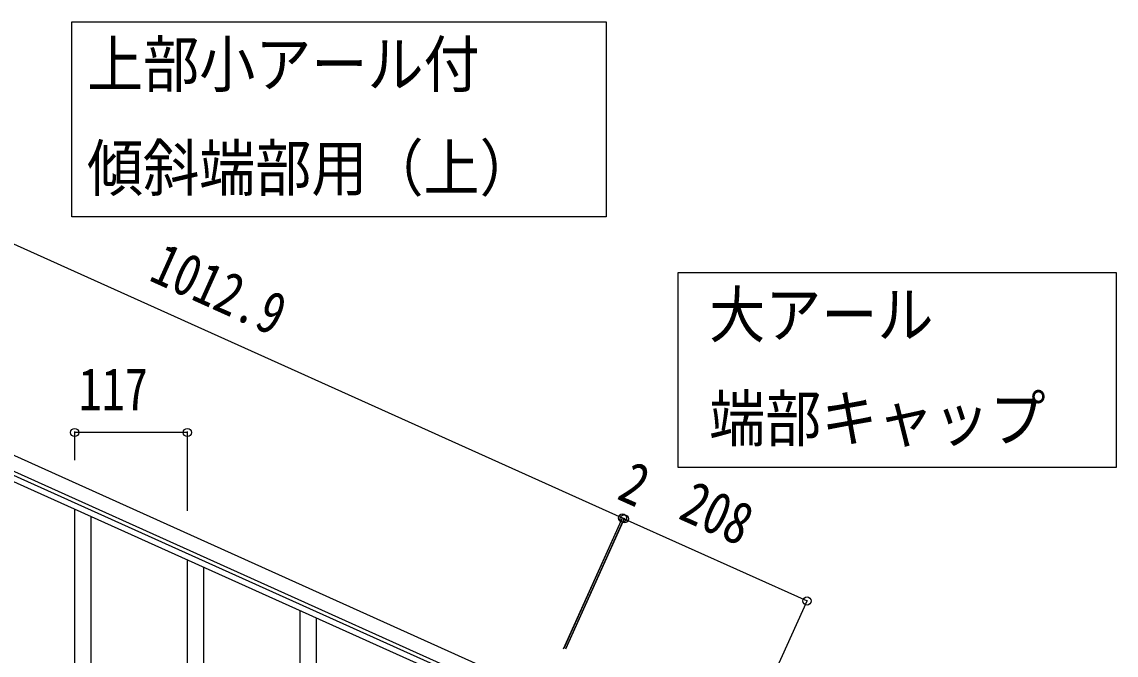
# Model space of a CAD drawing. Units: millimetres, scale not verified. Extents: x -4015 to 4015, y -2862 to 2860.
# Drawn here: x 758 to 1894, y -954 to -296 of the extents above; entities that cross this region are included whole.
import ezdxf
from ezdxf.enums import TextEntityAlignment as Align

# ---------------------------------------------------------------- set-up
doc = ezdxf.new("R2010")
doc.units = ezdxf.units.MM
doc.header["$LTSCALE"] = 10
doc.layers.add('0-3_YKK_A1', color=4, linetype='Continuous')
doc.layers.add('0-4_YKK_D', color=6, linetype='Continuous')
doc.styles.add('ＭＳ ゴシック', font='')
doc.styles.get('ＭＳ ゴシック').set_extended_font_data('MS Gothic')

msp = doc.modelspace()

# ---------------------------------------------------------------- linework, layer by layer
at = {"layer": '0-3_YKK_A1'}
for p, q in [((450.01, -611.75), (1299.27, -993.96)), ((443.85, -625.43), (1293.11, -1007.64)), ((1244.32, -996.65), (535.53, -677.65)), ((1246.79, -991.17), (537.99, -672.18)), ((812.69, -1043.67), (812.69, -802.35)), ((829.69, -1010.76), (829.69, -810)), ((929.69, -1096.33), (929.69, -855.01)), ((946.69, -1063.42), (946.69, -862.66)), ((1046.69, -1148.98), (1046.69, -907.66)), ((1063.69, -1116.07), (1063.69, -915.31))]:
    msp.add_line(p, q, dxfattribs=at)
for points in [[(1364.21, -296.47), (1364.21, -499.01), (809.65, -499.01), (809.65, -296.47)], [(1893.66, -556.53), (1893.66, -759.08), (1439.1, -759.08), (1439.1, -556.53)]]:
    msp.add_lwpolyline(points, close=True, dxfattribs=at)
at = {"layer": '0-4_YKK_D'}
for p, q in [((1381.36, -811.54), (457.69, -395.85)), ((812.69, -751.39), (812.69, -721.82)), ((929.69, -722.82), (812.69, -722.82)), ((929.69, -804.04), (929.69, -721.82)), ((1320.21, -947.42), (1381.77, -810.63)), ((1320.61, -946.54), (1381.76, -810.66)), ((1322.43, -947.36), (1383.58, -811.49)), ((1322.84, -946.45), (1383.51, -811.45)), ((1383.17, -812.4), (1381.35, -811.58)), ((1383.1, -812.37), (1572.82, -897.63)), ((1512.56, -1031.71), (1573.23, -896.72))]:
    msp.add_line(p, q, dxfattribs=at)
for centre in [(812.69, -722.82), (929.69, -722.82), (1381.35, -811.58), (1381.36, -811.54), (1383.1, -812.37), (1383.17, -812.4), (1572.82, -897.63)]:
    msp.add_circle(centre, 4.25, dxfattribs=at)

# ---------------------------------------------------------------- texts
at = {"layer": '0-3_YKK_A1', "style": 'ＭＳ ゴシック', "width": 0.9}
for s, p in [('上部小アール付', (825.48, -378.28)), ('傾斜端部用（上）', (825.48, -486.08)), ('大アール', (1471.23, -638.35)), ('端部キャップ', (1471.23, -746.14))]:
    msp.add_text(s, height=47.42, dxfattribs=at).set_placement(p, align=Align.BOTTOM_LEFT)
at = {"layer": '0-4_YKK_D', "style": 'ＭＳ ゴシック', "width": 0.8}
for s, rotation, p in [('1012.9', 335.77, (882.79, -576.2)), ('2', 335.77, (1368.7, -803.14)), ('208', 335.8, (1432.44, -823.58))]:
    msp.add_text(s, height=43.99, rotation=rotation, dxfattribs=at).set_placement(p, align=Align.BOTTOM_LEFT)
msp.add_text('117', height=43.99, dxfattribs=at).set_placement((816.79, -712.82), align=Align.BOTTOM_LEFT)

doc.saveas('drawing.dxf')
